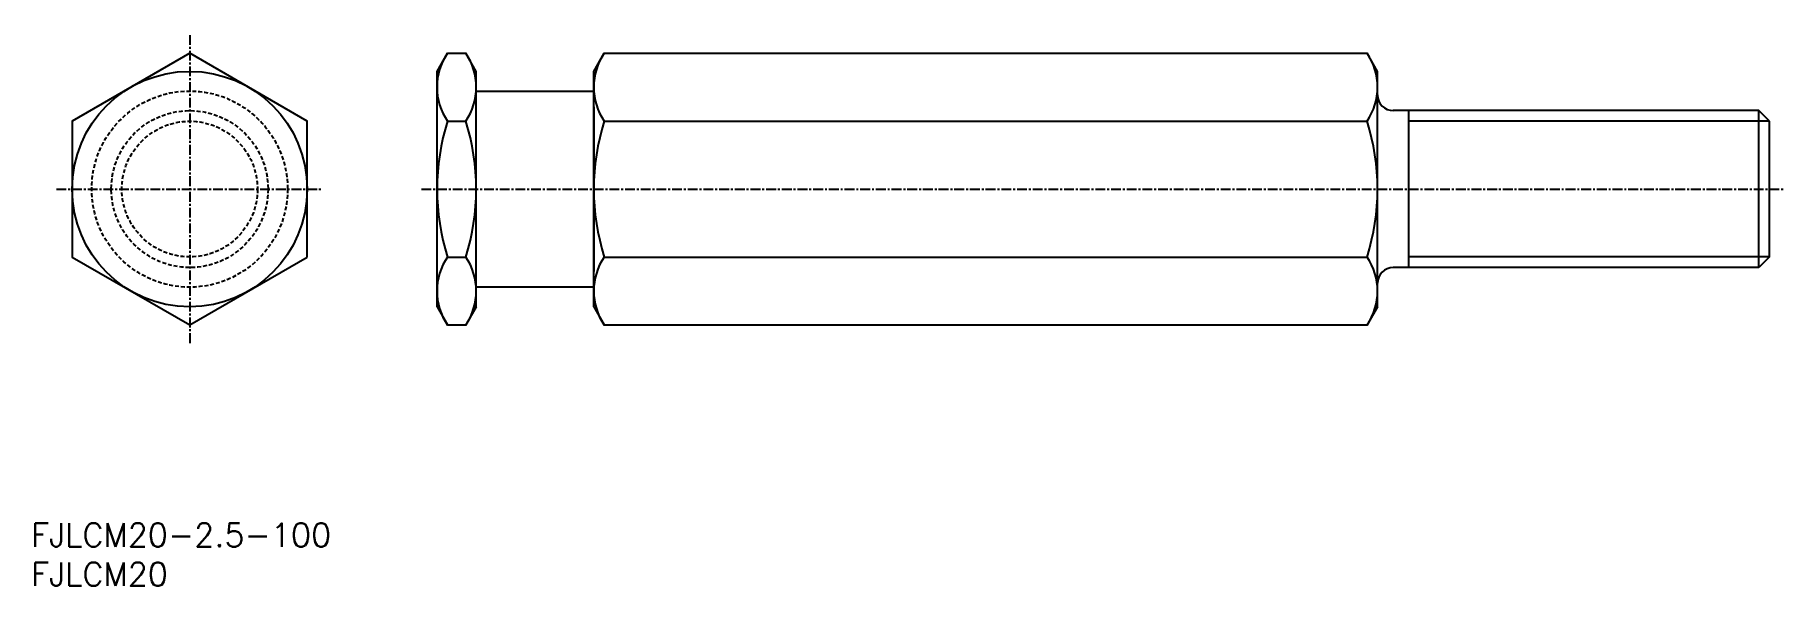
# Model space of a CAD drawing. Extents: x 33 to 257, y 69 to 139.
import ezdxf
from ezdxf.enums import TextEntityAlignment as Align

# ---------------------------------------------------------------- set-up
doc = ezdxf.new("R2010")
doc.units = 0
doc.linetypes.add('CENTER', pattern=[2, 1.25, -0.25, 0.25, -0.25])
doc.linetypes.add('DASHED', pattern=[0.75, 0.5, -0.25])
doc.layers.get('0').update_dxf_attribs({"linetype": 'CONTINUOUS'})
doc.layers.add('CENTER', color=1, linetype='CENTER')
doc.styles.get("Standard").update_dxf_attribs({"font": 'txt.shx', "bigfont": 'extfont.shx'})

msp = doc.modelspace()

# ---------------------------------------------------------------- linework, layer by layer
at = {"color": 7, "linetype": 'CONTINUOUS'}
for p, q in [((84.63, 134.25), (85.97, 136.57)), ((85.97, 136.57), (88.29, 136.57)), ((89.63, 134.25), (88.29, 136.57)), ((104.63, 134.25), (105.97, 136.57)), ((105.97, 136.57), (203.29, 136.57)), ((204.63, 134.25), (203.29, 136.57)), ((84.63, 104.25), (84.63, 134.25)), ((89.63, 104.25), (89.63, 134.25)), ((89.63, 104.25), (89.63, 134.25)), ((104.63, 104.25), (104.63, 134.25)), ((204.63, 104.25), (204.63, 134.25)), ((204.63, 104.25), (204.63, 134.25)), ((60.56, 132.24), (60.56, 132.24)), ((89.63, 131.75), (104.63, 131.75)), ((64.31, 130.08), (64.31, 130.08)), ((104.63, 129.75), (104.63, 108.75)), ((85.97, 127.91), (88.29, 127.91)), ((105.97, 127.91), (203.29, 127.91)), ((253.27, 129.25), (206.63, 129.25)), ((208.63, 109.25), (208.63, 129.25)), ((254.63, 127.9), (253.27, 129.25)), ((253.27, 109.25), (253.27, 129.25)), ((254.63, 110.61), (254.63, 127.9)), ((85.97, 110.59), (88.29, 110.59)), ((105.97, 110.59), (203.29, 110.59)), ((254.63, 110.61), (253.27, 109.25)), ((253.27, 109.25), (206.63, 109.25)), ((104.63, 106.75), (89.63, 106.75)), ((84.63, 104.25), (85.97, 101.93)), ((89.63, 104.25), (88.29, 101.93)), ((104.63, 104.25), (105.97, 101.93)), ((204.63, 104.25), (203.29, 101.93)), ((85.97, 101.93), (88.29, 101.93)), ((105.97, 101.93), (203.29, 101.93))]:
    msp.add_line(p, q, dxfattribs=at)
at = {"color": 3, "linetype": 'CONTINUOUS'}
for p, q in [((254.63, 127.9), (208.63, 127.9)), ((254.63, 110.61), (208.63, 110.61))]:
    msp.add_line(p, q, dxfattribs=at)
at = {"color": 7, "linetype": 'CONTINUOUS'}
msp.add_lwpolyline([(68.06, 110.59), (68.06, 127.91), (53.06, 136.57), (38.06, 127.91), (38.06, 110.59), (53.06, 101.93)], close=True, dxfattribs=at)
msp.add_circle((53.06, 119.25), 15, dxfattribs=at)
at = {"color": 3, "linetype": 'DASHED'}
for radius in [12.5, 10, 8.65]:
    msp.add_circle((53.06, 119.25), radius, dxfattribs=at)
at = {"color": 7, "linetype": 'CONTINUOUS'}
for centre, radius, start, end in [((92.29, 132.24), 7.67, 145.6157, 214.3843), ((81.96, 132.24), 7.67, 325.6157, 34.3843), ((112.29, 132.24), 7.67, 145.6157, 214.3843), ((196.96, 132.24), 7.67, 325.6157, 34.3843), ((206.63, 131.25), 2, 180, 270), ((113.29, 119.25), 28.66, 162.412, 197.588), ((60.97, 119.25), 28.66, 342.412, 17.588), ((133.29, 119.25), 28.66, 162.412, 197.588), ((175.97, 119.25), 28.66, 342.412, 17.588), ((92.29, 106.26), 7.67, 145.6157, 214.3843), ((81.96, 106.26), 7.67, 325.6157, 34.3843), ((112.29, 106.26), 7.67, 145.6157, 214.3843), ((196.96, 106.26), 7.67, 325.6157, 34.3843), ((206.63, 107.25), 2, 90, 180)]:
    msp.add_arc(centre, radius, start, end, dxfattribs=at)
at = {"layer": 'CENTER', "color": 1, "linetype": 'CENTER'}
for p, q in [((53.06, 138.88), (53.06, 99.62)), ((36.06, 119.25), (70.06, 119.25)), ((82.63, 119.25), (256.63, 119.25))]:
    msp.add_line(p, q, dxfattribs=at)

# ---------------------------------------------------------------- texts
at = {"color": 7, "linetype": 'CONTINUOUS'}
for s, p in [('FJLCM20-2.5-100', (32.81, 75.17)), ('FJLCM20', (32.81, 70.17))]:
    msp.add_text(s, height=3, dxfattribs=at).set_placement(p, align=Align.MIDDLE_LEFT)

doc.saveas('drawing.dxf')
